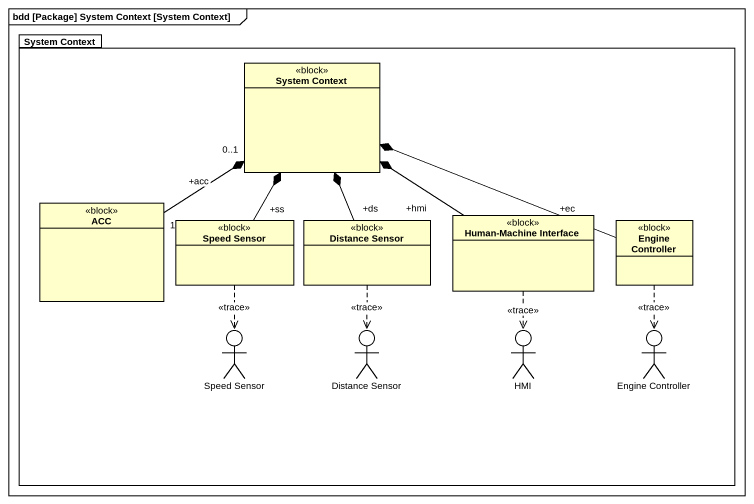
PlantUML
@startuml
mainframe bdd [Package] System Context [System Context]
allowmixing
hide circle
hide empty members
package "System Context" as System_Context {
  class "System Context" as System_Context_2 <<block>>
  class ACC <<block>>
  class "Speed Sensor" as Speed_Sensor <<block>>
  class "Distance Sensor" as Distance_Sensor <<block>>
  class "Human-Machine Interface" as Human_Machine_Interface <<block>>
  class "Engine Controller" as Engine_Controller <<block>>
  actor "Speed Sensor" as Speed_Sensor_2
  actor "Distance Sensor" as Distance_Sensor_2
  actor HMI
  actor "Engine Controller" as Engine_Controller_2
}
ACC "+acc\n1" -up-* "0..1" System_Context_2
Speed_Sensor "+ss" -up-* System_Context_2
Speed_Sensor ..> Speed_Sensor_2 : <<trace>>
Distance_Sensor "+ds" -up-* System_Context_2
Distance_Sensor ..> Distance_Sensor_2 : <<trace>>
Human_Machine_Interface "+hmi" -up-* System_Context_2
Human_Machine_Interface ..> HMI : <<trace>>
Engine_Controller "+ec" -left-* System_Context_2
Engine_Controller ..> Engine_Controller_2 : <<trace>>
@enduml
